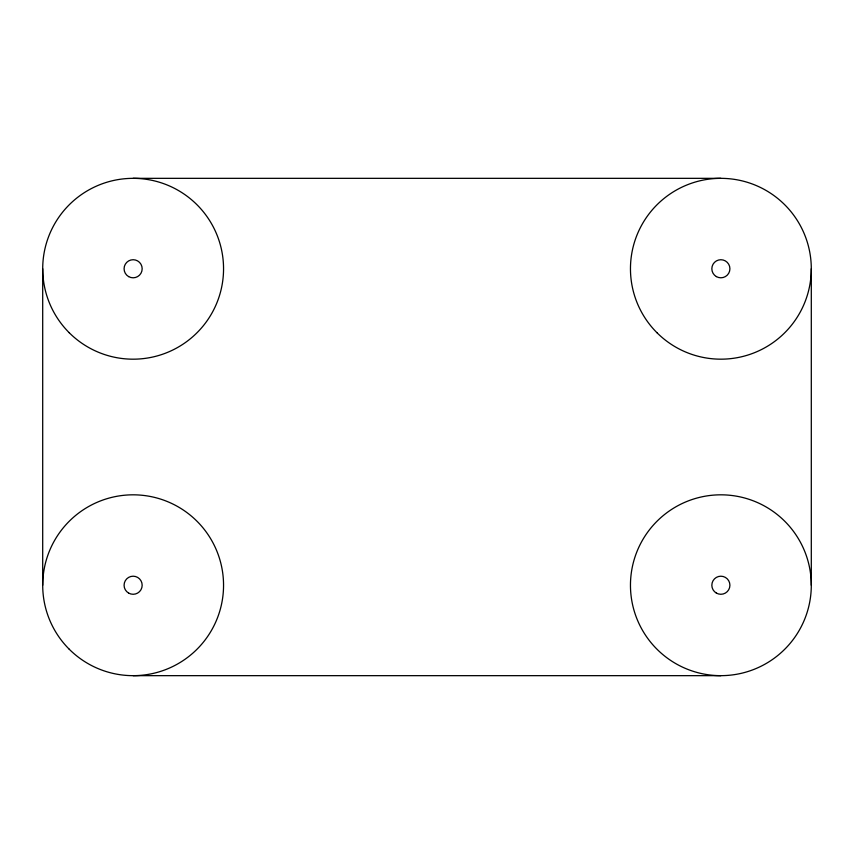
<?xml version="1.0" encoding="UTF-8"?>
<svg xmlns="http://www.w3.org/2000/svg" width="854" height="854" viewBox="0 0 854 854"><rect width="100%" height="100%" fill="white"/><g stroke="black" fill="none" stroke-linecap="round" stroke-linejoin="round"><path stroke-width="1.28" d="M133.128 178.337L720.872 178.337M133.128 675.663L720.872 675.663M811.3 268.754L811.3 585.246A90.428 90.428 0 0 1 675.663 663.547A90.428 90.428 0 0 1 675.663 506.934A90.428 90.428 0 0 1 811.3 585.246M42.7 268.754L42.7 585.246M69.185 332.697A90.428 90.428 0 0 0 220.471 292.164A90.428 90.428 0 0 0 109.718 181.422A90.428 90.428 0 0 0 69.185 332.697M69.185 649.179A90.428 90.428 0 0 0 220.471 608.646A90.428 90.428 0 0 0 109.718 497.903A90.428 90.428 0 0 0 69.185 649.179M656.939 332.697A90.428 90.428 0 0 0 808.215 292.164A90.428 90.428 0 0 0 697.472 181.422A90.428 90.428 0 0 0 656.939 332.697M716.357 593.071A9.042 9.042 0 0 0 729.914 585.246A9.042 9.042 0 0 0 716.357 577.411A9.042 9.042 0 0 0 716.357 593.071M128.602 276.589A9.042 9.042 0 0 0 142.17 268.754A9.042 9.042 0 0 0 128.602 260.929A9.042 9.042 0 0 0 128.602 276.589M128.602 593.071A9.042 9.042 0 0 0 142.17 585.246A9.042 9.042 0 0 0 128.602 577.411A9.042 9.042 0 0 0 128.602 593.071M716.357 276.589A9.042 9.042 0 0 0 729.914 268.754A9.042 9.042 0 0 0 716.357 260.929A9.042 9.042 0 0 0 716.357 276.589"/></g></svg>
